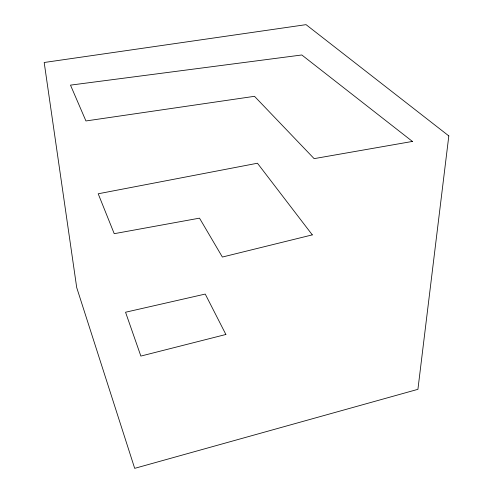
<?xml version="1.0" encoding="UTF-8"?>
<svg xmlns="http://www.w3.org/2000/svg" width="493" height="493" viewBox="0 0 493 493"><rect width="100%" height="100%" fill="white"/><g stroke="black" fill="none" stroke-linecap="round" stroke-linejoin="round"><path stroke-width="0.74" d="M448.815 135.908L417.916 389.328L134.688 468.35L76.711 287.592L44.185 62.494L306.054 24.65L448.815 135.908M225.886 334.482L140.862 356.075L125.549 312.235L205.242 294.068L225.886 334.482M312.303 234.878L222.374 257.044L199.505 218.152L114.222 233.682L98.199 193.78L257.451 163.232L312.303 234.878M412.419 141.436L314.127 158.635L254.499 96.314L85.936 120.958L70.493 85.129L301.815 54.976L412.419 141.436"/></g></svg>
